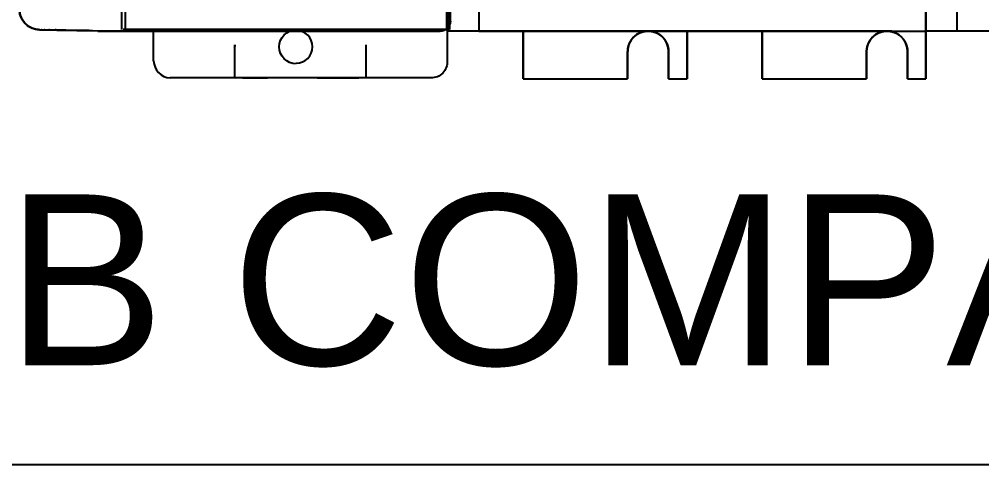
# Paper-space layout 'Sample Network Drawing - A1 Sheet' of a CAD drawing. Extents: x 49 to 806, y 22 to 564.
# Drawn here: x 378.05 to 392.15, y 258.27 to 264.79 of the extents above; entities that cross this region are included whole.
import ezdxf

# ---------------------------------------------------------------- set-up
doc = ezdxf.new("R2010")
doc.units = 0
doc.layers.add('N-ANNO-TEXT-EXST', color=252, linetype='Continuous', lineweight=18)
doc.layers.add('N-EQPM-EXST', color=252, linetype='Continuous', lineweight=25)
doc.styles.add('_CGS_2-5_NOTES', font='arial.ttf', dxfattribs={"height": 2.5})

psp = doc.layouts.new('Sample Network Drawing - A1 Sheet')

# ---------------------------------------------------------------- linework, layer by layer
at = {"layer": 'N-EQPM-EXST'}
for p, q in [((384.781, 276.417, -27.076), (384.781, 264.617, -27.076)), ((384.781, 276.417, -27.076), (384.781, 264.617, -27.076)), ((391.331, 264.617, -27.076), (391.331, 276.417, -27.076)), ((391.331, 264.617, -27.076), (391.331, 276.417, -27.076)), ((391.781, 276.417, -27.076), (391.781, 264.617, -27.076)), ((379.606, 264.642, 6.043), (379.606, 274.084, 8.535)), ((384.311, 264.642, 8.535), (384.311, 265.117, 8.535)), ((391.331, 265.044, -27.076), (391.331, 263.917, -27.076)), ((384.331, 264.617, -27.076), (384.331, 265.017, -27.076)), ((384.331, 264.617, -27.076), (384.331, 265.017, -27.076)), ((384.331, 264.617, -27.076), (384.331, 265.017, -27.076)), ((391.331, 264.617, -27.076), (391.331, 265.017, -27.076)), ((391.331, 264.617, -27.076), (391.331, 265.017, -27.076)), ((384.366, 264.764, 6.033), (384.366, 264.764, 0.443)), ((384.781, 264.817, -27.076), (384.781, 264.617, -27.076)), ((384.781, 264.817, -27.076), (384.781, 264.617, -27.076)), ((378.346, 264.638, 2.363), (378.346, 264.638, 2.292)), ((378.346, 264.638, 1.763), (378.346, 264.638, 1.692)), ((378.346, 264.638, 1.163), (378.346, 264.638, 1.067)), ((380.018, 264.182, 0.433), (380.018, 264.617, -0.017)), ((383.096, 264.617, 0.688), (382.495, 264.617, 0.688)), ((384.331, 264.617, -27.076), (384.331, 264.617, -27.076)), ((385.431, 264.617, -27.076), (384.331, 264.617, -27.076)), ((384.331, 264.617, -27.076), (384.331, 264.617, -27.076)), ((384.781, 264.617, -27.076), (384.331, 264.617, -27.076)), ((384.781, 264.617, -27.076), (384.331, 264.617, -27.076)), ((384.781, 264.617, -27.076), (391.331, 264.617, -27.076)), ((384.781, 264.617, -27.076), (384.781, 264.617, -27.076)), ((384.781, 264.617, -27.076), (384.781, 264.617, -27.076)), ((384.781, 264.617, -27.076), (391.331, 264.617, -27.076)), ((390.831, 264.617, -27.076), (384.931, 264.617, -27.076)), ((384.931, 264.617, -27.076), (390.831, 264.617, -27.076)), ((384.931, 264.617, -27.076), (384.931, 264.617, -27.076)), ((385.431, 264.617, -27.076), (387.261, 264.617, -27.076)), ((385.431, 263.917, -27.076), (385.431, 264.617, -27.076)), ((385.431, 264.617, -27.076), (387.261, 264.617, -27.076)), ((385.431, 264.617, -27.076), (385.431, 264.617, -27.076)), ((385.431, 263.917, -27.076), (385.431, 264.617, -27.076)), ((385.431, 264.617, -27.076), (385.431, 264.617, -27.076)), ((385.431, 264.617, -27.076), (385.431, 263.917, -27.076)), ((387.261, 264.617, -27.076), (387.831, 264.617, -27.076)), ((387.261, 264.617, -27.076), (387.831, 264.617, -27.076)), ((387.831, 264.617, -27.076), (387.831, 263.917, -27.076)), ((387.831, 264.617, -27.076), (387.831, 264.617, -27.076)), ((387.831, 263.917, -27.076), (387.831, 264.617, -27.076)), ((387.831, 264.617, -27.076), (387.831, 264.617, -27.076)), ((388.931, 264.617, -27.076), (387.831, 264.617, -27.076)), ((387.831, 263.917, -27.076), (387.831, 264.617, -27.076)), ((388.931, 264.617, -27.076), (390.761, 264.617, -27.076)), ((388.931, 264.617, -27.076), (388.931, 263.917, -27.076)), ((388.931, 263.917, -27.076), (388.931, 264.617, -27.076)), ((388.931, 264.617, -27.076), (388.931, 264.617, -27.076)), ((388.931, 264.617, -27.076), (388.931, 263.917, -27.076)), ((388.931, 264.617, -27.076), (388.931, 264.617, -27.076)), ((388.931, 264.617, -27.076), (390.761, 264.617, -27.076)), ((390.761, 264.617, -27.076), (391.331, 264.617, -27.076)), ((390.761, 264.617, -27.076), (391.331, 264.617, -27.076)), ((390.831, 264.617, -27.076), (390.831, 264.617, -27.076)), ((391.781, 264.617, -27.076), (391.331, 264.617, -27.076)), ((391.331, 264.617, -27.076), (391.331, 264.617, -27.076)), ((392.431, 264.617, -27.076), (391.331, 264.617, -27.076)), ((391.331, 264.617, -27.076), (391.331, 264.617, -27.076)), ((391.331, 264.617, -27.076), (391.331, 264.617, -27.076)), ((391.331, 263.917, -27.076), (391.331, 264.617, -27.076)), ((391.331, 264.617, -27.076), (391.331, 264.617, -27.076)), ((391.331, 263.917, -27.076), (391.331, 264.617, -27.076)), ((394.831, 264.617, -27.076), (391.781, 264.617, -27.076)), ((391.781, 264.617, -27.076), (391.781, 264.617, -27.076)), ((394.831, 264.617, -27.076), (391.781, 264.617, -27.076)), ((381.208, 263.937, 0.433), (381.208, 264.417, 0.433)), ((383.128, 264.417, 0.433), (383.128, 263.934, 0.433)), ((386.961, 263.917, -27.076), (386.961, 264.317, -27.076)), ((386.961, 264.317, -27.076), (386.961, 263.917, -27.076)), ((386.961, 263.917, -27.076), (386.961, 264.317, -27.076)), ((386.961, 264.317, -27.076), (386.961, 264.317, -27.076)), ((387.561, 264.317, -27.076), (387.561, 263.917, -27.076)), ((387.561, 264.317, -27.076), (387.561, 263.917, -27.076)), ((387.561, 263.917, -27.076), (387.561, 264.317, -27.076)), ((387.561, 264.317, -27.076), (387.561, 264.317, -27.076)), ((390.461, 263.917, -27.076), (390.461, 264.317, -27.076)), ((390.461, 264.317, -27.076), (390.461, 263.917, -27.076)), ((390.461, 263.917, -27.076), (390.461, 264.317, -27.076)), ((390.461, 264.317, -27.076), (390.461, 264.317, -27.076)), ((391.061, 264.317, -27.076), (391.061, 263.917, -27.076)), ((391.061, 264.317, -27.076), (391.061, 263.917, -27.076)), ((391.061, 263.917, -27.076), (391.061, 264.317, -27.076)), ((391.061, 264.317, -27.076), (391.061, 264.317, -27.076)), ((381.319, 263.932, 0.443), (381.687, 263.932, 0.443)), ((382.416, 263.932, 0.443), (383.024, 263.932, 0.443)), ((385.431, 263.917, -27.076), (386.961, 263.917, -27.076)), ((385.431, 263.917, -27.076), (385.431, 263.917, -27.076)), ((385.431, 263.917, -27.076), (386.961, 263.917, -27.076)), ((385.431, 263.917, -27.076), (386.961, 263.917, -27.076)), ((385.431, 263.917, -27.076), (385.431, 263.917, -27.076)), ((386.961, 263.917, -27.076), (386.961, 263.917, -27.076)), ((386.961, 263.917, -27.076), (386.961, 263.917, -27.076)), ((387.561, 263.917, -27.076), (387.561, 263.917, -27.076)), ((387.561, 263.917, -27.076), (387.831, 263.917, -27.076)), ((387.561, 263.917, -27.076), (387.831, 263.917, -27.076)), ((387.561, 263.917, -27.076), (387.831, 263.917, -27.076)), ((387.561, 263.917, -27.076), (387.561, 263.917, -27.076)), ((387.831, 263.917, -27.076), (387.831, 263.917, -27.076)), ((387.831, 263.917, -27.076), (387.831, 263.917, -27.076)), ((388.931, 263.917, -27.076), (390.461, 263.917, -27.076)), ((388.931, 263.917, -27.076), (388.931, 263.917, -27.076)), ((388.931, 263.917, -27.076), (390.461, 263.917, -27.076)), ((388.931, 263.917, -27.076), (390.461, 263.917, -27.076)), ((388.931, 263.917, -27.076), (388.931, 263.917, -27.076)), ((390.461, 263.917, -27.076), (390.461, 263.917, -27.076)), ((390.461, 263.917, -27.076), (390.461, 263.917, -27.076)), ((391.061, 263.917, -27.076), (391.331, 263.917, -27.076)), ((391.061, 263.917, -27.076), (391.061, 263.917, -27.076)), ((391.061, 263.917, -27.076), (391.331, 263.917, -27.076)), ((391.061, 263.917, -27.076), (391.331, 263.917, -27.076)), ((391.061, 263.917, -27.076), (391.061, 263.917, -27.076)), ((391.331, 263.917, -27.076), (391.331, 263.917, -27.076)), ((391.331, 263.917, -27.076), (391.331, 263.917, -27.076))]:
    psp.add_line(p, q, dxfattribs=at)
at = {"layer": 'N-EQPM-EXST', "extrusion": (-0.017452, 0, 0.999848)}
psp.add_line((379.551, 264.642, 6.043), (379.551, 274.067, 8.683), dxfattribs=at)
at = {"layer": 'N-EQPM-EXST', "extrusion": (0.999848, 0, 0.017452)}
for p, q in [((384.311, 264.642, 8.535), (384.311, 265.117, 8.535)), ((384.354, 265.074, 6.043), (384.354, 264.642, 6.043)), ((384.354, 264.642, 6.043), (384.311, 264.642, 8.535))]:
    psp.add_line(p, q, dxfattribs=at)
at = {"layer": 'N-EQPM-EXST', "extrusion": (0.999657, 0, 0.026177)}
psp.add_line((384.318, 265.125, 0.433), (384.318, 264.182, 0.433), dxfattribs=at)
at = {"layer": 'N-EQPM-EXST', "extrusion": (0, 0, -1)}
for p, q in [((384.366, 264.764, 0.443), (384.371, 265.057, 0.443)), ((379.947, 264.617, -0.017), (379.201, 264.617, -0.017)), ((381.246, 264.617, 0.443), (379.971, 264.617, 0.443)), ((383.096, 264.617, 0.443), (384.216, 264.617, 0.443)), ((384.079, 263.932, 0.033), (381.222, 263.931, -0.001))]:
    psp.add_line(p, q, dxfattribs=at)
at = {"layer": 'N-EQPM-EXST', "extrusion": (-0.017452, -0.999848, 0)}
for p, q in [((378.346, 264.638, 1.163), (378.346, 264.638, 1.067)), ((378.346, 264.638, 1.163), (378.892, 264.628, 1.173)), ((378.892, 264.628, 1.682), (378.346, 264.638, 1.692)), ((378.346, 264.638, 1.763), (378.346, 264.638, 1.692)), ((378.346, 264.638, 1.763), (378.892, 264.628, 1.773)), ((378.892, 264.628, 2.282), (378.346, 264.638, 2.292)), ((378.346, 264.638, 2.363), (378.346, 264.638, 2.292)), ((378.346, 264.638, 2.363), (378.892, 264.628, 2.373)), ((378.892, 264.628, 2.882), (378.349, 264.638, 2.892)), ((378.351, 264.638, 2.963), (378.892, 264.628, 2.973)), ((378.892, 264.628, 3.482), (378.372, 264.637, 3.492)), ((378.376, 264.637, 3.564), (378.892, 264.628, 3.573)), ((378.417, 264.637, 4.091), (378.892, 264.628, 4.082)), ((378.424, 264.637, 4.164), (378.892, 264.628, 4.173)), ((378.892, 264.628, 4.682), (378.485, 264.635, 4.69)), ((378.495, 264.635, 4.766), (378.892, 264.628, 4.773)), ((378.892, 264.628, 5.282), (378.576, 264.634, 5.288)), ((378.589, 264.634, 5.367), (378.892, 264.628, 5.373)), ((378.981, 264.627, 4.863), (378.981, 264.627, 5.193)), ((378.981, 264.627, 5.463), (378.981, 264.627, 5.793)), ((378.981, 264.627, 4.263), (378.981, 264.627, 4.593)), ((378.981, 264.627, 1.263), (378.981, 264.627, 1.593)), ((378.981, 264.627, 3.663), (378.981, 264.627, 3.993)), ((378.981, 264.627, 1.863), (378.981, 264.627, 2.193)), ((378.981, 264.627, 3.063), (378.981, 264.627, 3.393)), ((378.981, 264.627, 2.463), (378.981, 264.627, 2.793)), ((379.1, 264.625, 5.883), (379.118, 264.624, 5.883)), ((379.118, 264.624, 5.883), (379.118, 264.624, 1.085))]:
    psp.add_line(p, q, dxfattribs=at)
at = {"layer": 'N-EQPM-EXST', "extrusion": (0, -1, 0)}
for p, q in [((379.201, 264.617, 6.033), (384.216, 264.617, 6.033)), ((379.201, 264.617, -0.017), (379.201, 264.617, 6.033)), ((379.947, 264.617, -0.017), (379.201, 264.617, -0.017)), ((384.354, 264.642, 6.043), (379.571, 264.642, 6.043)), ((384.161, 264.642, 8.683), (379.765, 264.642, 8.683)), ((384.135, 264.617, 5.846), (379.808, 264.617, 5.846)), ((384.135, 264.617, 5.569), (379.808, 264.617, 5.569)), ((384.135, 264.617, 3.026), (379.838, 264.617, 3.026)), ((379.838, 264.617, 2.529), (381.906, 264.617, 2.529)), ((381.882, 264.617, 2.426), (379.838, 264.617, 2.426)), ((379.838, 264.617, 1.929), (381.79, 264.617, 1.929)), ((381.773, 264.617, 1.826), (379.838, 264.617, 1.826)), ((379.838, 264.617, 1.329), (381.698, 264.617, 1.329)), ((381.683, 264.617, 1.226), (379.838, 264.617, 1.226)), ((379.838, 264.617, 0.729), (381.614, 264.617, 0.729)), ((379.838, 264.617, 4.929), (384.135, 264.617, 4.929)), ((384.135, 264.617, 5.426), (379.838, 264.617, 5.426)), ((379.838, 264.617, 4.329), (384.135, 264.617, 4.329)), ((384.135, 264.617, 4.826), (379.838, 264.617, 4.826)), ((379.838, 264.617, 3.729), (384.135, 264.617, 3.729)), ((384.135, 264.617, 4.226), (379.838, 264.617, 4.226)), ((379.838, 264.617, 3.129), (384.135, 264.617, 3.129)), ((384.135, 264.617, 3.626), (379.838, 264.617, 3.626)), ((379.916, 264.642, 6.855), (384.051, 264.642, 6.855)), ((384.051, 264.642, 7.32), (379.916, 264.642, 7.32)), ((379.916, 264.642, 7.455), (384.051, 264.642, 7.455)), ((384.051, 264.642, 7.92), (379.916, 264.642, 7.92)), ((384.051, 264.642, 6.72), (379.941, 264.642, 6.72)), ((379.941, 264.642, 6.255), (384.051, 264.642, 6.255)), ((381.246, 264.617, 0.443), (379.971, 264.617, 0.443)), ((382.196, 264.617, 2.529), (384.135, 264.617, 2.529)), ((384.135, 264.617, 2.426), (382.221, 264.617, 2.426)), ((382.313, 264.617, 1.929), (384.135, 264.617, 1.929)), ((384.135, 264.617, 1.826), (382.33, 264.617, 1.826)), ((382.405, 264.617, 1.329), (384.135, 264.617, 1.329)), ((384.135, 264.617, 1.226), (382.42, 264.617, 1.226)), ((382.489, 264.617, 0.729), (384.135, 264.617, 0.729)), ((383.096, 264.617, 0.688), (382.495, 264.617, 0.688)), ((383.096, 264.617, 0.443), (384.216, 264.617, 0.443)), ((384.354, 264.642, 6.043), (384.311, 264.642, 8.535)), ((381.319, 263.932, 0.443), (381.687, 263.932, 0.443)), ((381.319, 263.932, -0.017), (381.319, 263.932, 0.443)), ((381.319, 263.932, -0.017), (381.687, 263.932, -0.017)), ((381.687, 263.932, 0.443), (381.687, 263.932, -0.017)), ((382.416, 263.932, -0.017), (383.024, 263.932, -0.017)), ((382.416, 263.932, -0.017), (382.416, 263.932, 0.443)), ((382.416, 263.932, 0.443), (383.024, 263.932, 0.443))]:
    psp.add_line(p, q, dxfattribs=at)
at = {"layer": 'N-EQPM-EXST', "extrusion": (0, -0.999848, 0.017452)}
for p, q in [((381.221, 263.932, 0.033), (380.261, 263.932, 0.033)), ((381.214, 263.939, 0.433), (381.221, 263.932, 0.033))]:
    psp.add_line(p, q, dxfattribs=at)
at = {"layer": 'N-EQPM-EXST'}
psp.add_lwpolyline([(368.815, 285.479), (427.916, 285.479, -0.414214), (430.104, 283.291), (430.104, 260.458, -0.414214), (427.916, 258.27), (368.815, 258.27, -0.414214), (366.627, 260.458), (366.627, 283.291, -0.414214)], format="xyb", close=True, dxfattribs=at)
at = {"layer": 'N-EQPM-EXST', "elevation": -27.076, "flags": 128}
for points in [[(386.962, 264.317), (386.962, 264.319), (386.962, 264.322), (386.962, 264.324), (386.962, 264.327), (386.962, 264.329), (386.962, 264.331), (386.962, 264.334), (386.962, 264.336), (386.962, 264.339), (386.963, 264.341), (386.963, 264.343), (386.963, 264.346), (386.963, 264.348), (386.964, 264.351), (386.964, 264.353), (386.964, 264.355), (386.964, 264.358), (386.965, 264.36), (386.965, 264.363), (386.966, 264.365), (386.966, 264.367), (386.966, 264.37), (386.967, 264.372), (386.967, 264.374), (386.968, 264.377), (386.968, 264.379), (386.969, 264.382), (386.969, 264.384), (386.97, 264.386), (386.97, 264.389), (386.971, 264.391), (386.972, 264.393), (386.972, 264.396), (386.973, 264.398), (386.974, 264.4), (386.974, 264.403), (386.975, 264.405), (386.976, 264.407), (386.976, 264.41), (386.977, 264.412), (386.978, 264.414), (386.979, 264.416), (386.979, 264.419), (386.98, 264.421), (386.981, 264.423), (386.982, 264.425), (386.983, 264.428), (386.984, 264.43), (386.985, 264.432), (386.986, 264.434), (386.987, 264.437), (386.988, 264.439), (386.989, 264.441), (386.99, 264.443), (386.991, 264.445), (386.992, 264.448), (386.993, 264.45), (386.994, 264.452), (386.995, 264.454), (386.996, 264.456), (386.997, 264.458), (386.998, 264.461), (386.999, 264.463), (387.001, 264.465), (387.002, 264.467), (387.003, 264.469), (387.004, 264.471), (387.006, 264.473), (387.007, 264.475), (387.008, 264.477), (387.009, 264.479), (387.011, 264.481), (387.012, 264.483), (387.013, 264.485), (387.015, 264.487), (387.016, 264.489), (387.018, 264.491), (387.019, 264.493), (387.02, 264.495), (387.022, 264.497), (387.023, 264.499), (387.025, 264.501), (387.026, 264.503), (387.028, 264.505), (387.029, 264.507), (387.031, 264.508), (387.032, 264.51), (387.034, 264.512), (387.035, 264.514), (387.037, 264.516), (387.039, 264.518), (387.04, 264.519), (387.042, 264.521), (387.044, 264.523), (387.045, 264.525), (387.047, 264.526), (387.049, 264.528), (387.05, 264.53), (387.052, 264.532), (387.054, 264.533), (387.056, 264.535), (387.057, 264.537), (387.059, 264.538), (387.061, 264.54), (387.063, 264.541), (387.064, 264.543), (387.066, 264.545), (387.068, 264.546), (387.07, 264.548), (387.072, 264.549), (387.074, 264.551), (387.076, 264.552), (387.078, 264.554), (387.079, 264.555), (387.081, 264.557), (387.083, 264.558), (387.085, 264.56), (387.087, 264.561), (387.089, 264.562), (387.091, 264.564), (387.093, 264.565), (387.095, 264.566), (387.097, 264.568), (387.099, 264.569), (387.101, 264.57), (387.103, 264.572), (387.105, 264.573), (387.107, 264.574), (387.109, 264.575), (387.112, 264.577), (387.114, 264.578), (387.116, 264.579), (387.118, 264.58), (387.12, 264.581), (387.122, 264.582), (387.124, 264.584), (387.126, 264.585), (387.129, 264.586), (387.131, 264.587), (387.133, 264.588), (387.135, 264.589), (387.137, 264.59), (387.139, 264.591), (387.142, 264.592), (387.144, 264.593), (387.146, 264.594), (387.148, 264.595), (387.151, 264.596), (387.153, 264.596), (387.155, 264.597), (387.157, 264.598), (387.16, 264.599), (387.162, 264.6), (387.164, 264.601), (387.166, 264.601), (387.169, 264.602), (387.171, 264.603), (387.173, 264.604), (387.176, 264.604), (387.178, 264.605), (387.18, 264.606), (387.183, 264.606), (387.185, 264.607), (387.187, 264.608), (387.19, 264.608), (387.192, 264.609), (387.194, 264.609), (387.197, 264.61), (387.199, 264.61), (387.201, 264.611), (387.204, 264.611), (387.206, 264.612), (387.209, 264.612), (387.211, 264.613), (387.213, 264.613), (387.216, 264.613), (387.218, 264.614), (387.22, 264.614), (387.223, 264.614), (387.225, 264.615), (387.228, 264.615), (387.23, 264.615), (387.232, 264.615), (387.235, 264.616), (387.237, 264.616), (387.24, 264.616), (387.242, 264.616), (387.244, 264.616), (387.247, 264.616), (387.249, 264.617), (387.252, 264.617), (387.254, 264.617), (387.257, 264.617), (387.259, 264.617), (387.261, 264.617), (387.264, 264.617), (387.266, 264.617), (387.269, 264.617), (387.271, 264.617), (387.273, 264.617), (387.276, 264.616), (387.278, 264.616), (387.281, 264.616), (387.283, 264.616), (387.285, 264.616), (387.288, 264.616), (387.29, 264.615), (387.293, 264.615), (387.295, 264.615), (387.297, 264.615), (387.3, 264.614), (387.302, 264.614), (387.305, 264.614), (387.307, 264.613), (387.309, 264.613), (387.312, 264.613), (387.314, 264.612), (387.317, 264.612), (387.319, 264.611), (387.321, 264.611), (387.324, 264.61), (387.326, 264.61), (387.328, 264.609), (387.331, 264.609), (387.333, 264.608), (387.335, 264.608), (387.338, 264.607), (387.34, 264.606), (387.342, 264.606), (387.345, 264.605), (387.347, 264.604), (387.349, 264.604), (387.352, 264.603), (387.354, 264.602), (387.356, 264.601), (387.359, 264.601), (387.361, 264.6), (387.363, 264.599), (387.365, 264.598), (387.368, 264.597), (387.37, 264.596), (387.372, 264.596), (387.374, 264.595), (387.377, 264.594), (387.379, 264.593), (387.381, 264.592), (387.383, 264.591), (387.385, 264.59), (387.388, 264.589), (387.39, 264.588), (387.392, 264.587), (387.394, 264.586), (387.396, 264.585), (387.398, 264.584), (387.401, 264.582), (387.403, 264.581), (387.405, 264.58), (387.407, 264.579), (387.409, 264.578), (387.411, 264.577), (387.413, 264.575), (387.415, 264.574), (387.417, 264.573), (387.419, 264.572), (387.422, 264.57), (387.424, 264.569), (387.426, 264.568), (387.428, 264.566), (387.43, 264.565), (387.432, 264.564), (387.434, 264.562), (387.436, 264.561), (387.438, 264.56), (387.439, 264.558), (387.441, 264.557), (387.443, 264.555), (387.445, 264.554), (387.447, 264.552), (387.449, 264.551), (387.451, 264.549), (387.453, 264.548), (387.455, 264.546), (387.456, 264.545), (387.458, 264.543), (387.46, 264.541), (387.462, 264.54), (387.464, 264.538), (387.465, 264.537), (387.467, 264.535), (387.469, 264.533), (387.471, 264.532), (387.472, 264.53), (387.474, 264.528), (387.476, 264.526), (387.478, 264.525), (387.479, 264.523), (387.481, 264.521), (387.482, 264.519), (387.484, 264.518), (387.486, 264.516), (387.487, 264.514), (387.489, 264.512), (387.49, 264.51), (387.492, 264.508), (387.493, 264.507), (387.495, 264.505), (387.497, 264.503), (387.498, 264.501), (387.499, 264.499), (387.501, 264.497), (387.502, 264.495), (387.504, 264.493), (387.505, 264.491), (387.507, 264.489), (387.508, 264.487), (387.509, 264.485), (387.511, 264.483), (387.512, 264.481), (387.513, 264.479), (387.515, 264.477), (387.516, 264.475), (387.517, 264.473), (387.518, 264.471), (387.52, 264.469), (387.521, 264.467), (387.522, 264.465), (387.523, 264.463), (387.524, 264.461), (387.526, 264.458), (387.527, 264.456), (387.528, 264.454), (387.529, 264.452), (387.53, 264.45), (387.531, 264.448), (387.532, 264.445), (387.533, 264.443), (387.534, 264.441), (387.535, 264.439), (387.536, 264.437), (387.537, 264.434), (387.538, 264.432), (387.539, 264.43), (387.54, 264.428), (387.541, 264.425), (387.542, 264.423), (387.542, 264.421), (387.543, 264.419), (387.544, 264.416), (387.545, 264.414), (387.546, 264.412), (387.546, 264.41), (387.547, 264.407), (387.548, 264.405), (387.549, 264.403), (387.549, 264.4), (387.55, 264.398), (387.551, 264.396), (387.551, 264.393), (387.552, 264.391), (387.552, 264.389), (387.553, 264.386), (387.553, 264.384), (387.554, 264.382), (387.554, 264.379), (387.555, 264.377), (387.555, 264.374), (387.556, 264.372), (387.556, 264.37), (387.557, 264.367), (387.557, 264.365), (387.558, 264.363), (387.558, 264.36), (387.558, 264.358), (387.559, 264.355), (387.559, 264.353), (387.559, 264.351), (387.559, 264.348), (387.56, 264.346), (387.56, 264.343), (387.56, 264.341), (387.56, 264.339), (387.56, 264.336), (387.561, 264.334), (387.561, 264.331), (387.561, 264.329), (387.561, 264.327), (387.561, 264.324), (387.561, 264.322), (387.561, 264.319), (387.561, 264.317), (387.561, 264.319), (387.561, 264.322), (387.561, 264.324), (387.561, 264.327), (387.561, 264.329), (387.561, 264.331), (387.561, 264.334), (387.56, 264.336), (387.56, 264.339), (387.56, 264.341), (387.56, 264.343), (387.56, 264.346), (387.559, 264.348), (387.559, 264.351), (387.559, 264.353), (387.559, 264.355), (387.558, 264.358), (387.558, 264.36), (387.558, 264.363), (387.557, 264.365), (387.557, 264.367), (387.556, 264.37), (387.556, 264.372), (387.555, 264.374), (387.555, 264.377), (387.554, 264.379), (387.554, 264.382), (387.553, 264.384), (387.553, 264.386), (387.552, 264.389), (387.552, 264.391), (387.551, 264.393), (387.551, 264.396), (387.55, 264.398), (387.549, 264.4), (387.549, 264.403), (387.548, 264.405), (387.547, 264.407), (387.546, 264.41), (387.546, 264.412), (387.545, 264.414), (387.544, 264.416), (387.543, 264.419), (387.542, 264.421), (387.542, 264.423), (387.541, 264.425), (387.54, 264.428), (387.539, 264.43), (387.538, 264.432), (387.537, 264.434), (387.536, 264.437), (387.535, 264.439), (387.534, 264.441), (387.533, 264.443), (387.532, 264.445), (387.531, 264.448), (387.53, 264.45), (387.529, 264.452), (387.528, 264.454), (387.527, 264.456), (387.526, 264.458), (387.524, 264.461), (387.523, 264.463), (387.522, 264.465), (387.521, 264.467), (387.52, 264.469), (387.518, 264.471), (387.517, 264.473), (387.516, 264.475), (387.515, 264.477), (387.513, 264.479), (387.512, 264.481), (387.511, 264.483), (387.509, 264.485), (387.508, 264.487), (387.507, 264.489), (387.505, 264.491), (387.504, 264.493), (387.502, 264.495), (387.501, 264.497), (387.499, 264.499), (387.498, 264.501), (387.497, 264.503), (387.495, 264.505), (387.493, 264.507), (387.492, 264.508), (387.49, 264.51), (387.489, 264.512), (387.487, 264.514), (387.486, 264.516), (387.484, 264.518), (387.482, 264.519), (387.481, 264.521), (387.479, 264.523), (387.478, 264.525), (387.476, 264.526), (387.474, 264.528), (387.472, 264.53), (387.471, 264.532), (387.469, 264.533), (387.467, 264.535), (387.465, 264.537), (387.464, 264.538), (387.462, 264.54), (387.46, 264.541), (387.458, 264.543), (387.456, 264.545), (387.455, 264.546), (387.453, 264.548), (387.451, 264.549), (387.449, 264.551), (387.447, 264.552), (387.445, 264.554), (387.443, 264.555), (387.441, 264.557), (387.439, 264.558), (387.438, 264.56), (387.436, 264.561), (387.434, 264.562), (387.432, 264.564), (387.43, 264.565), (387.428, 264.566), (387.426, 264.568), (387.424, 264.569), (387.422, 264.57), (387.419, 264.572), (387.417, 264.573), (387.415, 264.574), (387.413, 264.575), (387.411, 264.577), (387.409, 264.578), (387.407, 264.579), (387.405, 264.58), (387.403, 264.581), (387.401, 264.582), (387.398, 264.584), (387.396, 264.585), (387.394, 264.586), (387.392, 264.587), (387.39, 264.588), (387.388, 264.589), (387.385, 264.59), (387.383, 264.591), (387.381, 264.592), (387.379, 264.593), (387.377, 264.594), (387.374, 264.595), (387.372, 264.596), (387.37, 264.596), (387.368, 264.597), (387.365, 264.598), (387.363, 264.599), (387.361, 264.6), (387.359, 264.601), (387.356, 264.601), (387.354, 264.602), (387.352, 264.603), (387.349, 264.604), (387.347, 264.604), (387.345, 264.605), (387.342, 264.606), (387.34, 264.606), (387.338, 264.607), (387.335, 264.608), (387.333, 264.608), (387.331, 264.609), (387.328, 264.609), (387.326, 264.61), (387.324, 264.61), (387.321, 264.611), (387.319, 264.611), (387.317, 264.612), (387.314, 264.612), (387.312, 264.613), (387.309, 264.613), (387.307, 264.613), (387.305, 264.614), (387.302, 264.614), (387.3, 264.614), (387.297, 264.615), (387.295, 264.615), (387.293, 264.615), (387.29, 264.615), (387.288, 264.616), (387.285, 264.616), (387.283, 264.616), (387.281, 264.616), (387.278, 264.616), (387.276, 264.616), (387.273, 264.617), (387.271, 264.617), (387.269, 264.617), (387.266, 264.617), (387.264, 264.617), (387.261, 264.617), (387.259, 264.617), (387.257, 264.617), (387.254, 264.617), (387.252, 264.617), (387.249, 264.617), (387.247, 264.616), (387.244, 264.616), (387.242, 264.616), (387.24, 264.616), (387.237, 264.616), (387.235, 264.616), (387.232, 264.615), (387.23, 264.615), (387.228, 264.615), (387.225, 264.615), (387.223, 264.614), (387.22, 264.614), (387.218, 264.614), (387.216, 264.613), (387.213, 264.613), (387.211, 264.613), (387.209, 264.612), (387.206, 264.612), (387.204, 264.611), (387.201, 264.611), (387.199, 264.61), (387.197, 264.61), (387.194, 264.609), (387.192, 264.609), (387.19, 264.608), (387.187, 264.608), (387.185, 264.607), (387.183, 264.606), (387.18, 264.606), (387.178, 264.605), (387.176, 264.604), (387.173, 264.604), (387.171, 264.603), (387.169, 264.602), (387.166, 264.601), (387.164, 264.601), (387.162, 264.6), (387.16, 264.599), (387.157, 264.598), (387.155, 264.597), (387.153, 264.596), (387.151, 264.596), (387.148, 264.595), (387.146, 264.594), (387.144, 264.593), (387.142, 264.592), (387.139, 264.591), (387.137, 264.59), (387.135, 264.589), (387.133, 264.588), (387.131, 264.587), (387.129, 264.586), (387.126, 264.585), (387.124, 264.584), (387.122, 264.582), (387.12, 264.581), (387.118, 264.58), (387.116, 264.579), (387.114, 264.578), (387.112, 264.577), (387.109, 264.575), (387.107, 264.574), (387.105, 264.573), (387.103, 264.572), (387.101, 264.57), (387.099, 264.569), (387.097, 264.568), (387.095, 264.566), (387.093, 264.565), (387.091, 264.564), (387.089, 264.562), (387.087, 264.561), (387.085, 264.56), (387.083, 264.558), (387.081, 264.557), (387.079, 264.555), (387.078, 264.554), (387.076, 264.552), (387.074, 264.551), (387.072, 264.549), (387.07, 264.548), (387.068, 264.546), (387.066, 264.545), (387.064, 264.543), (387.063, 264.541), (387.061, 264.54), (387.059, 264.538), (387.057, 264.537), (387.056, 264.535), (387.054, 264.533), (387.052, 264.532), (387.05, 264.53), (387.049, 264.528), (387.047, 264.526), (387.045, 264.525), (387.044, 264.523), (387.042, 264.521), (387.04, 264.519), (387.039, 264.518), (387.037, 264.516), (387.035, 264.514), (387.034, 264.512), (387.032, 264.51), (387.031, 264.508), (387.029, 264.507), (387.028, 264.505), (387.026, 264.503), (387.025, 264.501), (387.023, 264.499), (387.022, 264.497), (387.02, 264.495), (387.019, 264.493), (387.018, 264.491), (387.016, 264.489), (387.015, 264.487), (387.013, 264.485), (387.012, 264.483), (387.011, 264.481), (387.009, 264.479), (387.008, 264.477), (387.007, 264.475), (387.006, 264.473), (387.004, 264.471), (387.003, 264.469), (387.002, 264.467), (387.001, 264.465), (386.999, 264.463), (386.998, 264.461), (386.997, 264.458), (386.996, 264.456), (386.995, 264.454), (386.994, 264.452), (386.993, 264.45), (386.992, 264.448), (386.991, 264.445), (386.99, 264.443), (386.989, 264.441), (386.988, 264.439), (386.987, 264.437), (386.986, 264.434), (386.985, 264.432), (386.984, 264.43), (386.983, 264.428), (386.982, 264.425), (386.981, 264.423), (386.98, 264.421), (386.979, 264.419), (386.979, 264.416), (386.978, 264.414), (386.977, 264.412), (386.976, 264.41), (386.976, 264.407), (386.975, 264.405), (386.974, 264.403), (386.974, 264.4), (386.973, 264.398), (386.972, 264.396), (386.972, 264.393), (386.971, 264.391), (386.97, 264.389), (386.97, 264.386), (386.969, 264.384), (386.969, 264.382), (386.968, 264.379), (386.968, 264.377), (386.967, 264.374), (386.967, 264.372), (386.966, 264.37), (386.966, 264.367), (386.966, 264.365), (386.965, 264.363), (386.965, 264.36), (386.964, 264.358), (386.964, 264.355), (386.964, 264.353), (386.964, 264.351), (386.963, 264.348), (386.963, 264.346), (386.963, 264.343), (386.963, 264.341), (386.962, 264.339), (386.962, 264.336), (386.962, 264.334), (386.962, 264.331), (386.962, 264.329), (386.962, 264.327), (386.962, 264.324), (386.962, 264.322), (386.962, 264.319)], [(390.462, 264.317), (390.462, 264.319), (390.462, 264.322), (390.462, 264.324), (390.462, 264.327), (390.462, 264.329), (390.462, 264.331), (390.462, 264.334), (390.462, 264.336), (390.462, 264.339), (390.463, 264.341), (390.463, 264.343), (390.463, 264.346), (390.463, 264.348), (390.464, 264.351), (390.464, 264.353), (390.464, 264.355), (390.464, 264.358), (390.465, 264.36), (390.465, 264.363), (390.466, 264.365), (390.466, 264.367), (390.466, 264.37), (390.467, 264.372), (390.467, 264.374), (390.468, 264.377), (390.468, 264.379), (390.469, 264.382), (390.469, 264.384), (390.47, 264.386), (390.47, 264.389), (390.471, 264.391), (390.472, 264.393), (390.472, 264.396), (390.473, 264.398), (390.474, 264.4), (390.474, 264.403), (390.475, 264.405), (390.476, 264.407), (390.476, 264.41), (390.477, 264.412), (390.478, 264.414), (390.479, 264.416), (390.479, 264.419), (390.48, 264.421), (390.481, 264.423), (390.482, 264.425), (390.483, 264.428), (390.484, 264.43), (390.485, 264.432), (390.486, 264.434), (390.487, 264.437), (390.488, 264.439), (390.489, 264.441), (390.49, 264.443), (390.491, 264.445), (390.492, 264.448), (390.493, 264.45), (390.494, 264.452), (390.495, 264.454), (390.496, 264.456), (390.497, 264.458), (390.498, 264.461), (390.499, 264.463), (390.501, 264.465), (390.502, 264.467), (390.503, 264.469), (390.504, 264.471), (390.506, 264.473), (390.507, 264.475), (390.508, 264.477), (390.509, 264.479), (390.511, 264.481), (390.512, 264.483), (390.513, 264.485), (390.515, 264.487), (390.516, 264.489), (390.518, 264.491), (390.519, 264.493), (390.52, 264.495), (390.522, 264.497), (390.523, 264.499), (390.525, 264.501), (390.526, 264.503), (390.528, 264.505), (390.529, 264.507), (390.531, 264.508), (390.532, 264.51), (390.534, 264.512), (390.535, 264.514), (390.537, 264.516), (390.539, 264.518), (390.54, 264.519), (390.542, 264.521), (390.544, 264.523), (390.545, 264.525), (390.547, 264.526), (390.549, 264.528), (390.55, 264.53), (390.552, 264.532), (390.554, 264.533), (390.556, 264.535), (390.557, 264.537), (390.559, 264.538), (390.561, 264.54), (390.563, 264.541), (390.564, 264.543), (390.566, 264.545), (390.568, 264.546), (390.57, 264.548), (390.572, 264.549), (390.574, 264.551), (390.576, 264.552), (390.578, 264.554), (390.579, 264.555), (390.581, 264.557), (390.583, 264.558), (390.585, 264.56), (390.587, 264.561), (390.589, 264.562), (390.591, 264.564), (390.593, 264.565), (390.595, 264.566), (390.597, 264.568), (390.599, 264.569), (390.601, 264.57), (390.603, 264.572), (390.605, 264.573), (390.607, 264.574), (390.609, 264.575), (390.612, 264.577), (390.614, 264.578), (390.616, 264.579), (390.618, 264.58), (390.62, 264.581), (390.622, 264.582), (390.624, 264.584), (390.626, 264.585), (390.629, 264.586), (390.631, 264.587), (390.633, 264.588), (390.635, 264.589), (390.637, 264.59), (390.639, 264.591), (390.642, 264.592), (390.644, 264.593), (390.646, 264.594), (390.648, 264.595), (390.651, 264.596), (390.653, 264.596), (390.655, 264.597), (390.657, 264.598), (390.66, 264.599), (390.662, 264.6), (390.664, 264.601), (390.666, 264.601), (390.669, 264.602), (390.671, 264.603), (390.673, 264.604), (390.676, 264.604), (390.678, 264.605), (390.68, 264.606), (390.683, 264.606), (390.685, 264.607), (390.687, 264.608), (390.69, 264.608), (390.692, 264.609), (390.694, 264.609), (390.697, 264.61), (390.699, 264.61), (390.701, 264.611), (390.704, 264.611), (390.706, 264.612), (390.709, 264.612), (390.711, 264.613), (390.713, 264.613), (390.716, 264.613), (390.718, 264.614), (390.72, 264.614), (390.723, 264.614), (390.725, 264.615), (390.728, 264.615), (390.73, 264.615), (390.732, 264.615), (390.735, 264.616), (390.737, 264.616), (390.74, 264.616), (390.742, 264.616), (390.744, 264.616), (390.747, 264.616), (390.749, 264.617), (390.752, 264.617), (390.754, 264.617), (390.757, 264.617), (390.759, 264.617), (390.761, 264.617), (390.764, 264.617), (390.766, 264.617), (390.769, 264.617), (390.771, 264.617), (390.773, 264.617), (390.776, 264.616), (390.778, 264.616), (390.781, 264.616), (390.783, 264.616), (390.785, 264.616), (390.788, 264.616), (390.79, 264.615), (390.793, 264.615), (390.795, 264.615), (390.797, 264.615), (390.8, 264.614), (390.802, 264.614), (390.805, 264.614), (390.807, 264.613), (390.809, 264.613), (390.812, 264.613), (390.814, 264.612), (390.817, 264.612), (390.819, 264.611), (390.821, 264.611), (390.824, 264.61), (390.826, 264.61), (390.828, 264.609), (390.831, 264.609), (390.833, 264.608), (390.835, 264.608), (390.838, 264.607), (390.84, 264.606), (390.842, 264.606), (390.845, 264.605), (390.847, 264.604), (390.849, 264.604), (390.852, 264.603), (390.854, 264.602), (390.856, 264.601), (390.859, 264.601), (390.861, 264.6), (390.863, 264.599), (390.865, 264.598), (390.868, 264.597), (390.87, 264.596), (390.872, 264.596), (390.874, 264.595), (390.877, 264.594), (390.879, 264.593), (390.881, 264.592), (390.883, 264.591), (390.885, 264.59), (390.888, 264.589), (390.89, 264.588), (390.892, 264.587), (390.894, 264.586), (390.896, 264.585), (390.898, 264.584), (390.901, 264.582), (390.903, 264.581), (390.905, 264.58), (390.907, 264.579), (390.909, 264.578), (390.911, 264.577), (390.913, 264.575), (390.915, 264.574), (390.917, 264.573), (390.919, 264.572), (390.922, 264.57), (390.924, 264.569), (390.926, 264.568), (390.928, 264.566), (390.93, 264.565), (390.932, 264.564), (390.934, 264.562), (390.936, 264.561), (390.938, 264.56), (390.939, 264.558), (390.941, 264.557), (390.943, 264.555), (390.945, 264.554), (390.947, 264.552), (390.949, 264.551), (390.951, 264.549), (390.953, 264.548), (390.955, 264.546), (390.956, 264.545), (390.958, 264.543), (390.96, 264.541), (390.962, 264.54), (390.964, 264.538), (390.965, 264.537), (390.967, 264.535), (390.969, 264.533), (390.971, 264.532), (390.972, 264.53), (390.974, 264.528), (390.976, 264.526), (390.978, 264.525), (390.979, 264.523), (390.981, 264.521), (390.982, 264.519), (390.984, 264.518), (390.986, 264.516), (390.987, 264.514), (390.989, 264.512), (390.99, 264.51), (390.992, 264.508), (390.993, 264.507), (390.995, 264.505), (390.997, 264.503), (390.998, 264.501), (390.999, 264.499), (391.001, 264.497), (391.002, 264.495), (391.004, 264.493), (391.005, 264.491), (391.007, 264.489), (391.008, 264.487), (391.009, 264.485), (391.011, 264.483), (391.012, 264.481), (391.013, 264.479), (391.015, 264.477), (391.016, 264.475), (391.017, 264.473), (391.018, 264.471), (391.02, 264.469), (391.021, 264.467), (391.022, 264.465), (391.023, 264.463), (391.024, 264.461), (391.026, 264.458), (391.027, 264.456), (391.028, 264.454), (391.029, 264.452), (391.03, 264.45), (391.031, 264.448), (391.032, 264.445), (391.033, 264.443), (391.034, 264.441), (391.035, 264.439), (391.036, 264.437), (391.037, 264.434), (391.038, 264.432), (391.039, 264.43), (391.04, 264.428), (391.041, 264.425), (391.042, 264.423), (391.042, 264.421), (391.043, 264.419), (391.044, 264.416), (391.045, 264.414), (391.046, 264.412), (391.046, 264.41), (391.047, 264.407), (391.048, 264.405), (391.049, 264.403), (391.049, 264.4), (391.05, 264.398), (391.051, 264.396), (391.051, 264.393), (391.052, 264.391), (391.052, 264.389), (391.053, 264.386), (391.053, 264.384), (391.054, 264.382), (391.054, 264.379), (391.055, 264.377), (391.055, 264.374), (391.056, 264.372), (391.056, 264.37), (391.057, 264.367), (391.057, 264.365), (391.058, 264.363), (391.058, 264.36), (391.058, 264.358), (391.059, 264.355), (391.059, 264.353), (391.059, 264.351), (391.059, 264.348), (391.06, 264.346), (391.06, 264.343), (391.06, 264.341), (391.06, 264.339), (391.06, 264.336), (391.061, 264.334), (391.061, 264.331), (391.061, 264.329), (391.061, 264.327), (391.061, 264.324), (391.061, 264.322), (391.061, 264.319), (391.061, 264.317), (391.061, 264.319), (391.061, 264.322), (391.061, 264.324), (391.061, 264.327), (391.061, 264.329), (391.061, 264.331), (391.061, 264.334), (391.06, 264.336), (391.06, 264.339), (391.06, 264.341), (391.06, 264.343), (391.06, 264.346), (391.059, 264.348), (391.059, 264.351), (391.059, 264.353), (391.059, 264.355), (391.058, 264.358), (391.058, 264.36), (391.058, 264.363), (391.057, 264.365), (391.057, 264.367), (391.056, 264.37), (391.056, 264.372), (391.055, 264.374), (391.055, 264.377), (391.054, 264.379), (391.054, 264.382), (391.053, 264.384), (391.053, 264.386), (391.052, 264.389), (391.052, 264.391), (391.051, 264.393), (391.051, 264.396), (391.05, 264.398), (391.049, 264.4), (391.049, 264.403), (391.048, 264.405), (391.047, 264.407), (391.046, 264.41), (391.046, 264.412), (391.045, 264.414), (391.044, 264.416), (391.043, 264.419), (391.042, 264.421), (391.042, 264.423), (391.041, 264.425), (391.04, 264.428), (391.039, 264.43), (391.038, 264.432), (391.037, 264.434), (391.036, 264.437), (391.035, 264.439), (391.034, 264.441), (391.033, 264.443), (391.032, 264.445), (391.031, 264.448), (391.03, 264.45), (391.029, 264.452), (391.028, 264.454), (391.027, 264.456), (391.026, 264.458), (391.024, 264.461), (391.023, 264.463), (391.022, 264.465), (391.021, 264.467), (391.02, 264.469), (391.018, 264.471), (391.017, 264.473), (391.016, 264.475), (391.015, 264.477), (391.013, 264.479), (391.012, 264.481), (391.011, 264.483), (391.009, 264.485), (391.008, 264.487), (391.007, 264.489), (391.005, 264.491), (391.004, 264.493), (391.002, 264.495), (391.001, 264.497), (390.999, 264.499), (390.998, 264.501), (390.997, 264.503), (390.995, 264.505), (390.993, 264.507), (390.992, 264.508), (390.99, 264.51), (390.989, 264.512), (390.987, 264.514), (390.986, 264.516), (390.984, 264.518), (390.982, 264.519), (390.981, 264.521), (390.979, 264.523), (390.978, 264.525), (390.976, 264.526), (390.974, 264.528), (390.972, 264.53), (390.971, 264.532), (390.969, 264.533), (390.967, 264.535), (390.965, 264.537), (390.964, 264.538), (390.962, 264.54), (390.96, 264.541), (390.958, 264.543), (390.956, 264.545), (390.955, 264.546), (390.953, 264.548), (390.951, 264.549), (390.949, 264.551), (390.947, 264.552), (390.945, 264.554), (390.943, 264.555), (390.941, 264.557), (390.939, 264.558), (390.938, 264.56), (390.936, 264.561), (390.934, 264.562), (390.932, 264.564), (390.93, 264.565), (390.928, 264.566), (390.926, 264.568), (390.924, 264.569), (390.922, 264.57), (390.919, 264.572), (390.917, 264.573), (390.915, 264.574), (390.913, 264.575), (390.911, 264.577), (390.909, 264.578), (390.907, 264.579), (390.905, 264.58), (390.903, 264.581), (390.901, 264.582), (390.898, 264.584), (390.896, 264.585), (390.894, 264.586), (390.892, 264.587), (390.89, 264.588), (390.888, 264.589), (390.885, 264.59), (390.883, 264.591), (390.881, 264.592), (390.879, 264.593), (390.877, 264.594), (390.874, 264.595), (390.872, 264.596), (390.87, 264.596), (390.868, 264.597), (390.865, 264.598), (390.863, 264.599), (390.861, 264.6), (390.859, 264.601), (390.856, 264.601), (390.854, 264.602), (390.852, 264.603), (390.849, 264.604), (390.847, 264.604), (390.845, 264.605), (390.842, 264.606), (390.84, 264.606), (390.838, 264.607), (390.835, 264.608), (390.833, 264.608), (390.831, 264.609), (390.828, 264.609), (390.826, 264.61), (390.824, 264.61), (390.821, 264.611), (390.819, 264.611), (390.817, 264.612), (390.814, 264.612), (390.812, 264.613), (390.809, 264.613), (390.807, 264.613), (390.805, 264.614), (390.802, 264.614), (390.8, 264.614), (390.797, 264.615), (390.795, 264.615), (390.793, 264.615), (390.79, 264.615), (390.788, 264.616), (390.785, 264.616), (390.783, 264.616), (390.781, 264.616), (390.778, 264.616), (390.776, 264.616), (390.773, 264.617), (390.771, 264.617), (390.769, 264.617), (390.766, 264.617), (390.764, 264.617), (390.761, 264.617), (390.759, 264.617), (390.757, 264.617), (390.754, 264.617), (390.752, 264.617), (390.749, 264.617), (390.747, 264.616), (390.744, 264.616), (390.742, 264.616), (390.74, 264.616), (390.737, 264.616), (390.735, 264.616), (390.732, 264.615), (390.73, 264.615), (390.728, 264.615), (390.725, 264.615), (390.723, 264.614), (390.72, 264.614), (390.718, 264.614), (390.716, 264.613), (390.713, 264.613), (390.711, 264.613), (390.709, 264.612), (390.706, 264.612), (390.704, 264.611), (390.701, 264.611), (390.699, 264.61), (390.697, 264.61), (390.694, 264.609), (390.692, 264.609), (390.69, 264.608), (390.687, 264.608), (390.685, 264.607), (390.683, 264.606), (390.68, 264.606), (390.678, 264.605), (390.676, 264.604), (390.673, 264.604), (390.671, 264.603), (390.669, 264.602), (390.666, 264.601), (390.664, 264.601), (390.662, 264.6), (390.66, 264.599), (390.657, 264.598), (390.655, 264.597), (390.653, 264.596), (390.651, 264.596), (390.648, 264.595), (390.646, 264.594), (390.644, 264.593), (390.642, 264.592), (390.639, 264.591), (390.637, 264.59), (390.635, 264.589), (390.633, 264.588), (390.631, 264.587), (390.629, 264.586), (390.626, 264.585), (390.624, 264.584), (390.622, 264.582), (390.62, 264.581), (390.618, 264.58), (390.616, 264.579), (390.614, 264.578), (390.612, 264.577), (390.609, 264.575), (390.607, 264.574), (390.605, 264.573), (390.603, 264.572), (390.601, 264.57), (390.599, 264.569), (390.597, 264.568), (390.595, 264.566), (390.593, 264.565), (390.591, 264.564), (390.589, 264.562), (390.587, 264.561), (390.585, 264.56), (390.583, 264.558), (390.581, 264.557), (390.579, 264.555), (390.578, 264.554), (390.576, 264.552), (390.574, 264.551), (390.572, 264.549), (390.57, 264.548), (390.568, 264.546), (390.566, 264.545), (390.564, 264.543), (390.563, 264.541), (390.561, 264.54), (390.559, 264.538), (390.557, 264.537), (390.556, 264.535), (390.554, 264.533), (390.552, 264.532), (390.55, 264.53), (390.549, 264.528), (390.547, 264.526), (390.545, 264.525), (390.544, 264.523), (390.542, 264.521), (390.54, 264.519), (390.539, 264.518), (390.537, 264.516), (390.535, 264.514), (390.534, 264.512), (390.532, 264.51), (390.531, 264.508), (390.529, 264.507), (390.528, 264.505), (390.526, 264.503), (390.525, 264.501), (390.523, 264.499), (390.522, 264.497), (390.52, 264.495), (390.519, 264.493), (390.518, 264.491), (390.516, 264.489), (390.515, 264.487), (390.513, 264.485), (390.512, 264.483), (390.511, 264.481), (390.509, 264.479), (390.508, 264.477), (390.507, 264.475), (390.506, 264.473), (390.504, 264.471), (390.503, 264.469), (390.502, 264.467), (390.501, 264.465), (390.499, 264.463), (390.498, 264.461), (390.497, 264.458), (390.496, 264.456), (390.495, 264.454), (390.494, 264.452), (390.493, 264.45), (390.492, 264.448), (390.491, 264.445), (390.49, 264.443), (390.489, 264.441), (390.488, 264.439), (390.487, 264.437), (390.486, 264.434), (390.485, 264.432), (390.484, 264.43), (390.483, 264.428), (390.482, 264.425), (390.481, 264.423), (390.48, 264.421), (390.479, 264.419), (390.479, 264.416), (390.478, 264.414), (390.477, 264.412), (390.476, 264.41), (390.476, 264.407), (390.475, 264.405), (390.474, 264.403), (390.474, 264.4), (390.473, 264.398), (390.472, 264.396), (390.472, 264.393), (390.471, 264.391), (390.47, 264.389), (390.47, 264.386), (390.469, 264.384), (390.469, 264.382), (390.468, 264.379), (390.468, 264.377), (390.467, 264.374), (390.467, 264.372), (390.466, 264.37), (390.466, 264.367), (390.466, 264.365), (390.465, 264.363), (390.465, 264.36), (390.464, 264.358), (390.464, 264.355), (390.464, 264.353), (390.464, 264.351), (390.463, 264.348), (390.463, 264.346), (390.463, 264.343), (390.463, 264.341), (390.462, 264.339), (390.462, 264.336), (390.462, 264.334), (390.462, 264.331), (390.462, 264.329), (390.462, 264.327), (390.462, 264.324), (390.462, 264.322), (390.462, 264.319)]]:
    psp.add_lwpolyline(points, close=True, dxfattribs=at)
at = {"layer": 'N-EQPM-EXST'}
for centre, radius, start, end in [((378.351, 264.938, 1.067), 0.3, 180, 269), ((384.216, 264.767, 6.033), 0.15, 270, 359), ((382.106, 264.387, 0.443), 0.24, 270, 90), ((387.261, 264.317, -27.076), 0.3, 90, 180), ((387.261, 264.317, -27.076), 0.3, 0, 90), ((390.761, 264.317, -27.076), 0.3, 90, 180), ((390.761, 264.317, -27.076), 0.3, 0, 90), ((380.274, 264.187, -0.367), 0.255, 181.1468, 267.2305), ((381.319, 263.982, 0.443), 0.05, 270, 270), ((382.416, 263.982, 0.443), 0.05, 270, 270)]:
    psp.add_arc(centre, radius, start, end, dxfattribs=at)
at = {"layer": 'N-EQPM-EXST', "extrusion": (0, 0, -1)}
for centre, radius, start, end in [((-384.216, 264.767, -0.443), 0.15, 181, 270), ((-384.216, 264.767, -0.443), 0.15, 181, 270), ((-382.106, 264.387, 0.017), 0.248, 270, 90), ((-384.086, 264.165, -0.833), 0.233, 175.8171, 271.7313), ((-381.687, 263.982, 0.017), 0.05, 270, 270)]:
    psp.add_arc(centre, radius, start, end, dxfattribs=at)
at = {"layer": 'N-EQPM-EXST', "extrusion": (0, -1, 0)}
psp.add_arc((384.161, 8.533, -264.642), 0.15, 1, 90, dxfattribs=at)
psp.add_arc((384.161, 8.533, -264.642), 0.15, 1, 90, dxfattribs=at)
at = {"layer": 'N-EQPM-EXST', "extrusion": (0, 0, -1)}
psp.add_ellipse((381.108, 264.417, 0.433), major_axis=(-0.0832, -0.0555), ratio=0.999505, start_param=3.729308, end_param=4.124217, dxfattribs=at)
at = {"layer": 'N-EQPM-EXST'}
for points, knots in [([(378.346, 264.638, 2.292), (378.32, 264.638, 2.292), (378.269, 264.646, 2.293), (378.197, 264.677, 2.294), (378.135, 264.725, 2.295), (378.088, 264.788, 2.296), (378.058, 264.86, 2.297), (378.051, 264.912, 2.297), (378.051, 264.938, 2.297)], [0, 0, 0, 0, 0.0304861, 0.0609834, 0.0914907, 0.1219958, 0.1524871, 0.1829649, 0.1829649, 0.1829649, 0.1829649]), ([(378.346, 264.638, 2.363), (378.32, 264.638, 2.363), (378.269, 264.646, 2.362), (378.197, 264.677, 2.361), (378.135, 264.725, 2.36), (378.088, 264.788, 2.359), (378.058, 264.86, 2.358), (378.051, 264.912, 2.358), (378.051, 264.938, 2.358)], [0, 0, 0, 0, 0.0304873, 0.0609837, 0.0914906, 0.1219954, 0.1524859, 0.1829649, 0.1829649, 0.1829649, 0.1829649]), ([(378.346, 264.638, 1.692), (378.32, 264.638, 1.692), (378.269, 264.646, 1.693), (378.197, 264.677, 1.694), (378.135, 264.725, 1.695), (378.088, 264.788, 1.696), (378.058, 264.86, 1.697), (378.051, 264.912, 1.697), (378.051, 264.938, 1.697)], [0, 0, 0, 0, 0.0304861, 0.0609834, 0.0914907, 0.1219958, 0.1524871, 0.1829649, 0.1829649, 0.1829649, 0.1829649]), ([(378.346, 264.638, 1.763), (378.32, 264.638, 1.763), (378.269, 264.646, 1.762), (378.197, 264.677, 1.761), (378.135, 264.725, 1.76), (378.088, 264.788, 1.759), (378.058, 264.86, 1.758), (378.051, 264.912, 1.758), (378.051, 264.938, 1.758)], [0, 0, 0, 0, 0.0304873, 0.0609837, 0.0914906, 0.1219954, 0.1524859, 0.1829649, 0.1829649, 0.1829649, 0.1829649]), ([(378.346, 264.638, 1.163), (378.32, 264.638, 1.163), (378.269, 264.646, 1.162), (378.197, 264.677, 1.161), (378.135, 264.725, 1.16), (378.088, 264.788, 1.159), (378.058, 264.86, 1.158), (378.051, 264.912, 1.158), (378.051, 264.938, 1.158)], [0, 0, 0, 0, 0.0304873, 0.0609837, 0.0914906, 0.1219954, 0.1524859, 0.1829649, 0.1829649, 0.1829649, 0.1829649]), ([(378.054, 264.938, 2.897), (378.054, 264.912, 2.897), (378.061, 264.86, 2.897), (378.091, 264.788, 2.897), (378.138, 264.725, 2.896), (378.2, 264.677, 2.895), (378.272, 264.646, 2.893), (378.323, 264.638, 2.892), (378.349, 264.638, 2.892)], [0, 0, 0, 0, 0.0304814, 0.0609731, 0.0914772, 0.1219812, 0.152473, 0.1829544, 0.1829544, 0.1829544, 0.1829544]), ([(378.351, 264.638, 2.963), (378.325, 264.638, 2.963), (378.273, 264.646, 2.962), (378.201, 264.677, 2.961), (378.139, 264.725, 2.96), (378.092, 264.788, 2.96), (378.062, 264.86, 2.959), (378.056, 264.912, 2.959), (378.056, 264.938, 2.959)], [0, 0, 0, 0, 0.0305622, 0.061104, 0.091612, 0.1221046, 0.1525681, 0.1830164, 0.1830164, 0.1830164, 0.1830164]), ([(378.346, 264.638, 1.067), (378.432, 264.636, 1.069), (378.603, 264.633, 1.073), (378.86, 264.629, 1.079), (379.032, 264.626, 1.083), (379.118, 264.624, 1.085)], [0, 0, 0, 0, 0.1012838, 0.2025674, 0.303851, 0.303851, 0.303851, 0.303851]), ([(378.351, 264.638, 2.963), (378.35, 264.638, 2.951), (378.35, 264.638, 2.928), (378.349, 264.638, 2.904), (378.349, 264.638, 2.892)], [0, 0, 0, 0, 0.01399629, 0.02799382, 0.02799382, 0.02799382, 0.02799382]), ([(378.351, 264.638, 2.963), (378.35, 264.638, 2.951), (378.35, 264.638, 2.928), (378.349, 264.638, 2.904), (378.349, 264.638, 2.892)], [0, 0, 0, 0, 0.01399629, 0.02799382, 0.02799382, 0.02799382, 0.02799382]), ([(378.376, 264.637, 3.564), (378.375, 264.637, 3.552), (378.374, 264.637, 3.528), (378.373, 264.637, 3.504), (378.372, 264.637, 3.492)], [0, 0, 0, 0, 0.01418379, 0.02836867, 0.02836867, 0.02836867, 0.02836867]), ([(378.376, 264.637, 3.564), (378.375, 264.637, 3.552), (378.374, 264.637, 3.528), (378.373, 264.637, 3.504), (378.372, 264.637, 3.492)], [0, 0, 0, 0, 0.01418379, 0.02836867, 0.02836867, 0.02836867, 0.02836867]), ([(378.424, 264.637, 4.164), (378.423, 264.637, 4.152), (378.421, 264.637, 4.128), (378.418, 264.637, 4.103), (378.417, 264.637, 4.091)], [0, 0, 0, 0, 0.01454754, 0.02909611, 0.02909611, 0.02909611, 0.02909611]), ([(378.424, 264.637, 4.164), (378.423, 264.637, 4.152), (378.421, 264.637, 4.128), (378.418, 264.637, 4.103), (378.417, 264.637, 4.091)], [0, 0, 0, 0, 0.01454754, 0.02909611, 0.02909611, 0.02909611, 0.02909611]), ([(378.495, 264.635, 4.766), (378.494, 264.635, 4.753), (378.49, 264.635, 4.728), (378.487, 264.635, 4.702), (378.485, 264.635, 4.69)], [0, 0, 0, 0, 0.01509245, 0.0301855, 0.0301855, 0.0301855, 0.0301855]), ([(378.495, 264.635, 4.766), (378.494, 264.635, 4.753), (378.49, 264.635, 4.728), (378.487, 264.635, 4.702), (378.485, 264.635, 4.69)], [0, 0, 0, 0, 0.01509245, 0.0301855, 0.0301855, 0.0301855, 0.0301855]), ([(378.589, 264.634, 5.367), (378.587, 264.634, 5.354), (378.583, 264.634, 5.328), (378.578, 264.634, 5.301), (378.576, 264.634, 5.288)], [0, 0, 0, 0, 0.01582626, 0.03165167, 0.03165167, 0.03165167, 0.03165167]), ([(378.589, 264.634, 5.367), (378.587, 264.634, 5.354), (378.583, 264.634, 5.328), (378.578, 264.634, 5.301), (378.576, 264.634, 5.288)], [0, 0, 0, 0, 0.01582626, 0.03165167, 0.03165167, 0.03165167, 0.03165167]), ([(378.891, 264.632, 5.887), (378.898, 264.631, 5.886), (378.913, 264.63, 5.884), (378.933, 264.628, 5.874), (378.945, 264.627, 5.865), (378.951, 264.627, 5.86)], [0, 0, 0, 0, 0.00858256, 0.01744656, 0.02653363, 0.02653363, 0.02653363, 0.02653363]), ([(378.981, 264.627, 5.193), (378.981, 264.627, 5.202), (378.978, 264.627, 5.22), (378.965, 264.627, 5.246), (378.945, 264.627, 5.266), (378.92, 264.628, 5.279), (378.902, 264.628, 5.282), (378.892, 264.628, 5.282)], [0, 0, 0, 0, 0.0109615, 0.02192703, 0.03289195, 0.04385935, 0.05482276, 0.05482276, 0.05482276, 0.05482276]), ([(378.892, 264.628, 5.373), (378.902, 264.628, 5.373), (378.92, 264.628, 5.376), (378.945, 264.627, 5.389), (378.965, 264.627, 5.409), (378.978, 264.627, 5.435), (378.981, 264.627, 5.453), (378.981, 264.627, 5.463)], [0, 0, 0, 0, 0.01096508, 0.02193278, 0.03289771, 0.04386294, 0.05482276, 0.05482276, 0.05482276, 0.05482276]), ([(378.892, 264.628, 4.773), (378.902, 264.628, 4.773), (378.92, 264.628, 4.776), (378.945, 264.627, 4.789), (378.965, 264.627, 4.809), (378.978, 264.627, 4.835), (378.981, 264.627, 4.853), (378.981, 264.627, 4.863)], [0, 0, 0, 0, 0.01096508, 0.02193278, 0.03289771, 0.04386294, 0.05482276, 0.05482276, 0.05482276, 0.05482276]), ([(378.981, 264.627, 4.593), (378.981, 264.627, 4.602), (378.978, 264.627, 4.62), (378.965, 264.627, 4.646), (378.945, 264.627, 4.666), (378.92, 264.628, 4.679), (378.902, 264.628, 4.682), (378.892, 264.628, 4.682)], [0, 0, 0, 0, 0.0109615, 0.02192703, 0.03289195, 0.04385935, 0.05482276, 0.05482276, 0.05482276, 0.05482276]), ([(378.892, 264.628, 4.173), (378.902, 264.628, 4.173), (378.92, 264.628, 4.176), (378.945, 264.627, 4.189), (378.965, 264.627, 4.209), (378.978, 264.627, 4.235), (378.981, 264.627, 4.253), (378.981, 264.627, 4.263)], [0, 0, 0, 0, 0.01096508, 0.02193278, 0.03289771, 0.04386294, 0.05482276, 0.05482276, 0.05482276, 0.05482276]), ([(378.892, 264.628, 1.173), (378.902, 264.628, 1.173), (378.92, 264.628, 1.176), (378.945, 264.627, 1.189), (378.965, 264.627, 1.209), (378.978, 264.627, 1.235), (378.981, 264.627, 1.253), (378.981, 264.627, 1.263)], [0, 0, 0, 0, 0.01096508, 0.02193278, 0.03289771, 0.04386294, 0.05482276, 0.05482276, 0.05482276, 0.05482276]), ([(378.981, 264.627, 1.593), (378.981, 264.627, 1.602), (378.978, 264.627, 1.62), (378.965, 264.627, 1.646), (378.945, 264.627, 1.666), (378.92, 264.628, 1.679), (378.902, 264.628, 1.682), (378.892, 264.628, 1.682)], [0, 0, 0, 0, 0.0109615, 0.02192703, 0.03289195, 0.04385935, 0.05482276, 0.05482276, 0.05482276, 0.05482276]), ([(378.981, 264.627, 3.993), (378.981, 264.627, 4.002), (378.978, 264.627, 4.02), (378.965, 264.627, 4.046), (378.945, 264.627, 4.066), (378.92, 264.628, 4.079), (378.902, 264.628, 4.082), (378.892, 264.628, 4.082)], [0, 0, 0, 0, 0.0109615, 0.02192703, 0.03289195, 0.04385935, 0.05482276, 0.05482276, 0.05482276, 0.05482276]), ([(378.892, 264.628, 3.573), (378.902, 264.628, 3.573), (378.92, 264.628, 3.576), (378.945, 264.627, 3.589), (378.965, 264.627, 3.609), (378.978, 264.627, 3.635), (378.981, 264.627, 3.653), (378.981, 264.627, 3.663)], [0, 0, 0, 0, 0.01096508, 0.02193278, 0.03289771, 0.04386294, 0.05482276, 0.05482276, 0.05482276, 0.05482276]), ([(378.892, 264.628, 1.773), (378.902, 264.628, 1.773), (378.92, 264.628, 1.776), (378.945, 264.627, 1.789), (378.965, 264.627, 1.809), (378.978, 264.627, 1.835), (378.981, 264.627, 1.853), (378.981, 264.627, 1.863)], [0, 0, 0, 0, 0.01096508, 0.02193278, 0.03289771, 0.04386294, 0.05482276, 0.05482276, 0.05482276, 0.05482276]), ([(378.981, 264.627, 2.193), (378.981, 264.627, 2.202), (378.978, 264.627, 2.22), (378.965, 264.627, 2.246), (378.945, 264.627, 2.266), (378.92, 264.628, 2.279), (378.902, 264.628, 2.282), (378.892, 264.628, 2.282)], [0, 0, 0, 0, 0.0109615, 0.02192703, 0.03289195, 0.04385935, 0.05482276, 0.05482276, 0.05482276, 0.05482276]), ([(378.981, 264.627, 3.393), (378.981, 264.627, 3.402), (378.978, 264.627, 3.42), (378.965, 264.627, 3.446), (378.945, 264.627, 3.466), (378.92, 264.628, 3.479), (378.902, 264.628, 3.482), (378.892, 264.628, 3.482)], [0, 0, 0, 0, 0.0109615, 0.02192703, 0.03289195, 0.04385935, 0.05482276, 0.05482276, 0.05482276, 0.05482276]), ([(378.892, 264.628, 2.973), (378.902, 264.628, 2.973), (378.92, 264.628, 2.976), (378.945, 264.627, 2.989), (378.965, 264.627, 3.009), (378.978, 264.627, 3.035), (378.981, 264.627, 3.053), (378.981, 264.627, 3.063)], [0, 0, 0, 0, 0.01096508, 0.02193278, 0.03289771, 0.04386294, 0.05482276, 0.05482276, 0.05482276, 0.05482276]), ([(378.892, 264.628, 2.373), (378.902, 264.628, 2.373), (378.92, 264.628, 2.376), (378.945, 264.627, 2.389), (378.965, 264.627, 2.409), (378.978, 264.627, 2.435), (378.981, 264.627, 2.453), (378.981, 264.627, 2.463)], [0, 0, 0, 0, 0.01096508, 0.02193278, 0.03289771, 0.04386294, 0.05482276, 0.05482276, 0.05482276, 0.05482276]), ([(378.981, 264.627, 2.793), (378.981, 264.627, 2.802), (378.978, 264.627, 2.82), (378.965, 264.627, 2.846), (378.945, 264.627, 2.866), (378.92, 264.628, 2.879), (378.902, 264.628, 2.882), (378.892, 264.628, 2.882)], [0, 0, 0, 0, 0.0109615, 0.02192703, 0.03289195, 0.04385935, 0.05482276, 0.05482276, 0.05482276, 0.05482276]), ([(379.201, 264.617, 6.033), (379.075, 264.625, 5.882), (379.024, 264.626, 5.879), (378.975, 264.627, 5.867), (378.951, 264.627, 5.86)], [0, 0, 0, 0, 0.02989786, 0.05969075, 0.05969075, 0.05969075, 0.05969075]), ([(378.981, 264.627, 5.793), (378.981, 264.627, 5.801), (378.978, 264.627, 5.818), (378.968, 264.627, 5.841), (378.957, 264.627, 5.854), (378.951, 264.627, 5.86)], [0, 0, 0, 0, 0.00984186, 0.0199022, 0.02974554, 0.02974554, 0.02974554, 0.02974554]), ([(379.201, 264.617, 6.033), (379.075, 264.625, 5.882), (379.024, 264.626, 5.879), (378.975, 264.627, 5.867), (378.951, 264.627, 5.86)], [0, 0, 0, 0, 0.02989786, 0.05969075, 0.05969075, 0.05969075, 0.05969075])]:
    psp.add_open_spline(points, degree=3, knots=knots, dxfattribs=at)

# ---------------------------------------------------------------- texts
at = {"layer": 'N-ANNO-TEXT-EXST', "insert": (392.406, 262.227), "char_height": 2.5, "width": 40.56175, "attachment_point": 2, "style": '_CGS_2-5_NOTES'}
psp.add_mtext('AB COMPACTLOGIX', dxfattribs=at)

doc.saveas('drawing.dxf')
